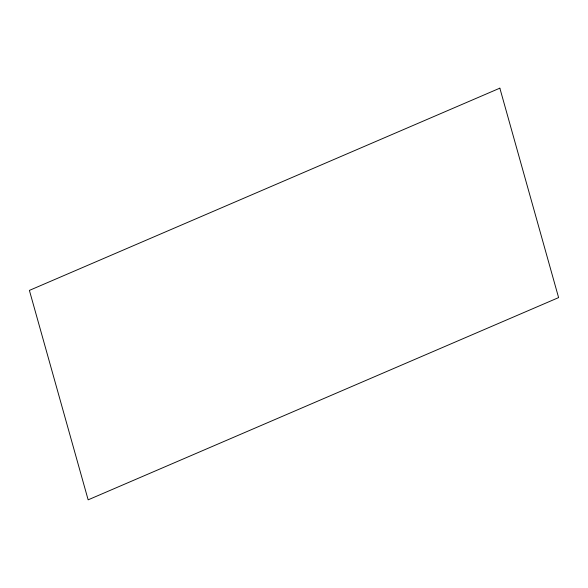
<?xml version="1.0" encoding="UTF-8"?>
<svg xmlns="http://www.w3.org/2000/svg" width="588" height="588" viewBox="0 0 588 588"><rect width="100%" height="100%" fill="white"/><g stroke="black" fill="none" stroke-linecap="round" stroke-linejoin="round"><path stroke-width="0.88" d="M499.851 88.163L29.4 290.399L88.149 499.837L558.6 297.601L499.851 88.163"/></g></svg>
